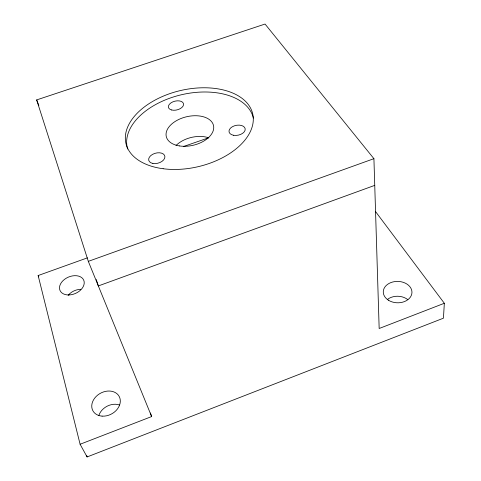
<?xml version="1.0" encoding="UTF-8"?>
<svg xmlns="http://www.w3.org/2000/svg" width="481" height="481" viewBox="0 0 481 481"><rect width="100%" height="100%" fill="white"/><g stroke="black" fill="none" stroke-linecap="round" stroke-linejoin="round"><path stroke-width="0.72" d="M375.511 211.532L444.336 303.277L443.44 318.188L87.091 456.95L80.105 444.252L38.143 275.541L87.428 257.852M80.105 444.252L151.635 416.564L150.445 413.005M444.336 303.277L379.166 328.499L373.917 158.682L265.049 24.05L36.664 99.916L88.312 261.363L151.635 416.564M374.741 185.371L98.34 285.936L96.272 279.521M88.312 261.363L373.917 158.682M183.592 146.501L208.339 137.915M38.143 275.541L38.793 276.888M36.664 99.916L38.841 105.459M86.724 455.495L87.091 456.95M68.164 295.31A12.692 8.899 -23.7 0 1 80.778 289.291M98.852 415.44A14.664 11.676 -29.6 0 1 119.426 404.978M387.596 299.326A14.057 10.648 2 0 1 407.822 299.663M127.627 149.032A64.767 39.141 -13.2 0 1 180.297 95.022A64.767 39.141 -13.2 0 1 253.379 118.085M176.052 145.49A23.689 14.743 -13.2 0 1 208.802 137.825M102.104 416.131A14.971 11.748 -28.8 0 0 119.895 398.136A14.971 11.748 -28.8 0 0 96.098 396.512A14.971 11.748 -28.8 0 0 102.104 416.131M68.945 294.955A12.933 8.905 -23.4 0 0 83.742 280.213A12.933 8.905 -23.4 0 0 62.897 280.772A12.933 8.905 -23.4 0 0 68.945 294.955M388.359 300.168A14.34 10.69 1.4 0 0 411.736 294.144A14.34 10.69 1.4 0 0 392.767 281.986A14.34 10.69 1.4 0 0 388.359 300.168M233.718 135.299A8.219 5.02 -11 0 0 245.19 128.83A8.219 5.02 -11 0 0 232.395 126.707A8.219 5.02 -11 0 0 233.718 135.299M179.371 145.911A24.254 14.64 -13.2 0 0 213.678 126.521A24.254 14.64 -13.2 0 0 176.605 120.587A24.254 14.64 -13.2 0 0 179.371 145.911M163.143 168.735A65.079 39.075 -13.2 0 0 252.964 115.163A65.079 39.075 -13.2 0 0 151.852 101.906A65.079 39.075 -13.2 0 0 163.143 168.735M152.874 163.432A8.315 5.147 -15.2 0 0 164.917 156.734A8.315 5.147 -15.2 0 0 152.543 154.377A8.315 5.147 -15.2 0 0 152.874 163.432M171.651 109.987A7.756 4.491 -13.6 0 0 183.562 104.708A7.756 4.491 -13.6 0 0 172.703 101.924A7.756 4.491 -13.6 0 0 171.651 109.987"/></g></svg>
